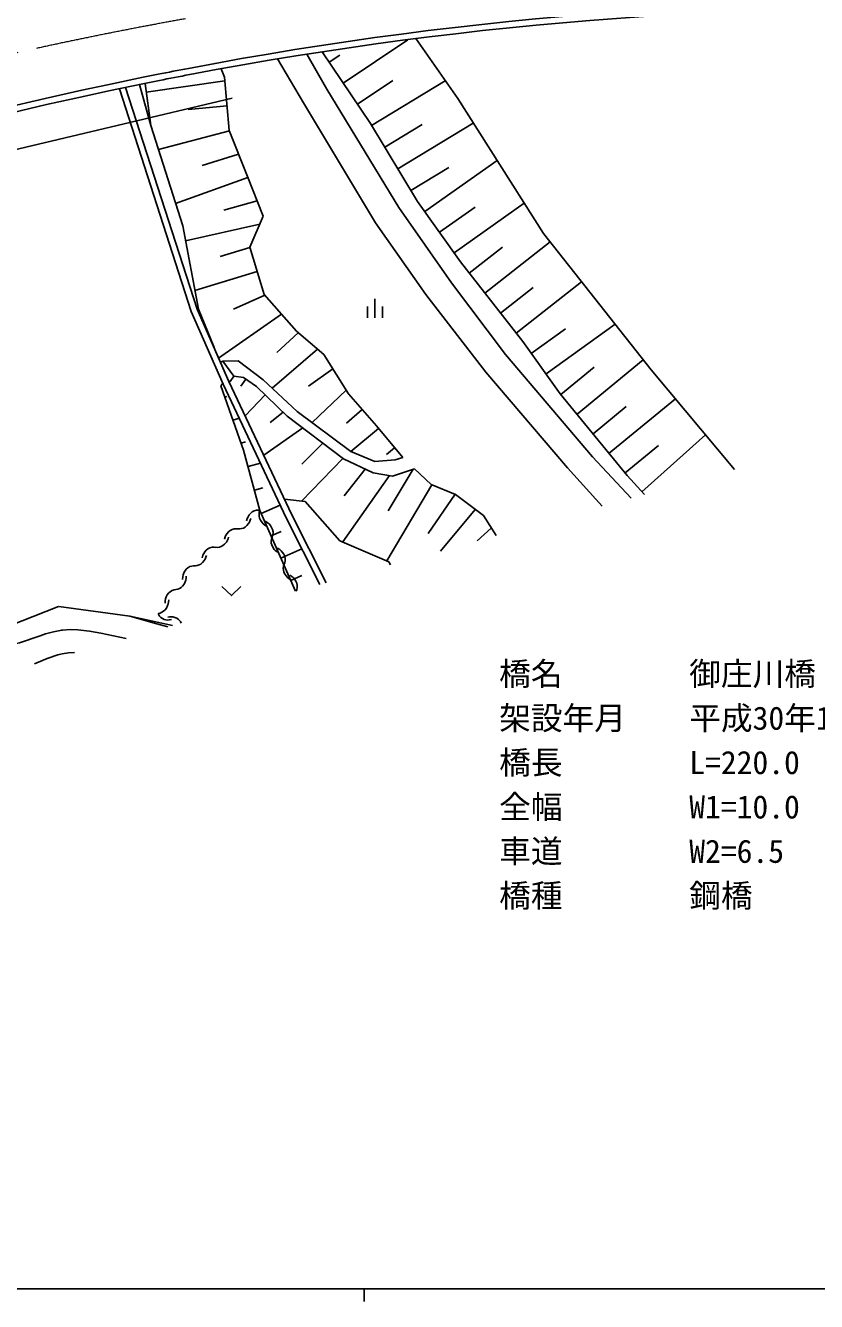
# Model space of a CAD drawing. Units: millimetres, scale not verified. Extents: x 40000 to 680000, y 20000 to 380000.
# Drawn here: x 241279 to 303700, y 204000 to 304652 of the extents above; entities that cross this region are included whole.
import ezdxf
from ezdxf.enums import TextEntityAlignment as Align

# ---------------------------------------------------------------- set-up
doc = ezdxf.new("R2010")
doc.units = ezdxf.units.MM
doc.header["$LTSCALE"] = 1000
doc.linetypes.add('CHAIN', pattern=[18.5, 12, -1.5, 3.5, -1.5])
for name, color, linetype, lineweight in [('M-BGD', 7, 'Continuous', 25), ('M-BMK', 2, 'CHAIN', 13), ('M-BMK-ROW', 30, 'Continuous', 25), ('M-STR-HTXT', 7, 'Continuous', 13), ('M-STR-STR1', 1, 'Continuous', 25), ('M-TTL-BAND', 7, 'Continuous', 25)]:
    doc.layers.add(name, color=color, linetype=linetype, lineweight=lineweight)
doc.styles.add('ＭＳ ゴシック', font='')
doc.styles.get('ＭＳ ゴシック').set_extended_font_data('MS Gothic')

# ---------------------------------------------------------------- blocks, each defined once
blk = doc.blocks.new('BUHIN148')
at = {"color": 7, "linetype": 'Continuous', "lineweight": 25}
for points in [[(-1161, 125), (-1062, 9), (-932, -87), (-792, -155), (-650, -200), (-464, -220), (-252, -208), (-120, -187), (40, -122), (176, -54)], [(-192, 68), (-12, 160), (128, 209), (296, 238), (468, 249), (642, 230), (817, 170), (967, 84), (1084, -29), (1161, -125)]]:
    blk.add_lwpolyline(points, dxfattribs=at)
blk = doc.blocks.new('BUHIN149')
at = {"color": 7, "linetype": 'Continuous', "lineweight": 25}
for points in [[(-1070, 387), (-1003, 254), (-902, 133), (-786, 36), (-662, -39), (-490, -101), (-286, -139), (-157, -149), (9, -124), (154, -92)], [(-166, 109), (26, 154), (170, 169), (335, 157), (500, 128), (661, 70), (813, -28), (934, -144), (1019, -278), (1070, -387)]]:
    blk.add_lwpolyline(points, dxfattribs=at)
blk = doc.blocks.new('BUHIN150')
at = {"color": 7, "linetype": 'Continuous', "lineweight": 25}
for points in [[(153, 134), (145, -67), (120, -214), (63, -373), (-11, -528), (-112, -670), (-250, -794), (-398, -881), (-553, -929), (-675, -949)], [(675, 949), (525, 920), (378, 853), (251, 765), (143, 663), (35, 511), (-58, 320), (-104, 195), (-125, 25), (-133, -127)]]:
    blk.add_lwpolyline(points, dxfattribs=at)
blk = doc.blocks.new('BUHIN163')
at = {"color": 7, "linetype": 'Continuous', "lineweight": 25}
for p, q in [((-170, 596), (-947, 141)), ((647, 379), (-647, -379)), ((436, -440), (-341, -895))]:
    blk.add_line(p, q, dxfattribs=at)
blk = doc.blocks.new('BUHIN167')
at = {"color": 7, "linetype": 'Continuous', "lineweight": 25}
blk.add_lwpolyline([(-71, 827), (-304, -178), (686, -468)], dxfattribs=at)

msp = doc.modelspace()

# ---------------------------------------------------------------- linework, layer by layer
at = {"layer": 'M-BGD'}
for p, q in [((266359, 300094), (271452, 303532)), ((272073, 303619), (275389, 298882)), ((261157, 302016), (263215, 298561)), ((263478, 302392), (265061, 299638)), ((268507, 296912), (264681, 302579)), ((265240, 301751), (266089, 302324)), ((256727, 301246), (256975, 300582)), ((250274, 299999), (251158, 296768)), ((251156, 296769), (250709, 300087)), ((257001, 300299), (250802, 299399)), ((256975, 300582), (257363, 296377)), ((267477, 298437), (270270, 300322)), ((268589, 296775), (274404, 300289)), ((248684, 299669), (254358, 282106)), ((249176, 299772), (254826, 282283)), ((265061, 299638), (270750, 290292)), ((257184, 298323), (254104, 298038)), ((263215, 298561), (268900, 289094)), ((275389, 298882), (282169, 288244)), ((270657, 293353), (276617, 296954)), ((253685, 288862), (251156, 296769)), ((257375, 296349), (251766, 294862)), ((257363, 296377), (258796, 292729)), ((272215, 290774), (268507, 296912)), ((269623, 295064), (272583, 296852)), ((258100, 294501), (255211, 293607)), ((272785, 289971), (278490, 294017)), ((271691, 291642), (274691, 293455)), ((258826, 292654), (253122, 290623)), ((258796, 292729), (260037, 289621)), ((259562, 290811), (256920, 290088)), ((270750, 290292), (274906, 284351)), ((275595, 286009), (272215, 290774)), ((273942, 288340), (276754, 290334)), ((275098, 286709), (280641, 290641)), ((259758, 288976), (253912, 287662)), ((260037, 289621), (258978, 287175)), ((268900, 289094), (272859, 283444)), ((254929, 282279), (253685, 288862)), ((282169, 288244), (290656, 277483)), ((258985, 287154), (256632, 286435)), ((258978, 287175), (260121, 283435)), ((276299, 285112), (278921, 287168)), ((277533, 283539), (282690, 287583)), ((280515, 279737), (275595, 286009)), ((259565, 285256), (254650, 283754)), ((274906, 284351), (279153, 278708)), ((278767, 281966), (281347, 283990)), ((280001, 280393), (285166, 284444)), ((260174, 283374), (257687, 282264)), ((260121, 283435), (262653, 280537)), ((272859, 283444), (277615, 277311)), ((254358, 282106), (256867, 276369)), ((254826, 282283), (257323, 276576)), ((256157, 279240), (254929, 282279)), ((261480, 281880), (256518, 278415)), ((282362, 277167), (287814, 281086)), ((262807, 280407), (261105, 278851)), ((262653, 280537), (264818, 278697)), ((281195, 278790), (283885, 280724)), ((264319, 279121), (260732, 276055)), ((283483, 275608), (280515, 279737)), ((256842, 278170), (256657, 278098)), ((258061, 278197), (256842, 278170)), ((257726, 276979), (256842, 278170)), ((260037, 276705), (258061, 278197)), ((264818, 278697), (266767, 275599)), ((286028, 270630), (279153, 278708)), ((284801, 274001), (290024, 278285)), ((257441, 276573), (257726, 276979)), ((257726, 276979), (258477, 276892)), ((258477, 276892), (259510, 276164)), ((265526, 277571), (263618, 276215)), ((277615, 277311), (284038, 269773)), ((283533, 275546), (286159, 277701)), ((290656, 277483), (297240, 269634)), ((256693, 276241), (258489, 271157)), ((256842, 276428), (256695, 276238)), ((256867, 276369), (261852, 265823)), ((257441, 276573), (257317, 276589)), ((257323, 276576), (262302, 266043)), ((258667, 276758), (258278, 276207)), ((259510, 276164), (261926, 273846)), ((262719, 274199), (260037, 276705)), ((266582, 275891), (263895, 273325)), ((257015, 275331), (257162, 275383)), ((260193, 275508), (258608, 273856)), ((266767, 275599), (268966, 273067)), ((288766, 269166), (283483, 275608)), ((287336, 270909), (292570, 275202)), ((261621, 274139), (260583, 273324)), ((261926, 273846), (266367, 270461)), ((266965, 271044), (262719, 274199)), ((267841, 274362), (266610, 273292)), ((286069, 272455), (288677, 274594)), ((257656, 273516), (258136, 273686)), ((263163, 272904), (260076, 270752)), ((269138, 272860), (266960, 271047)), ((268966, 273067), (271043, 270571)), ((258296, 271701), (258630, 271819)), ((289930, 267867), (294950, 272364)), ((259767, 266396), (258489, 271157)), ((264736, 271705), (263098, 270046)), ((268849, 270263), (266965, 271044)), ((270408, 271334), (269780, 270811)), ((288604, 269364), (291229, 271517)), ((258841, 269856), (259821, 270122)), ((266309, 270505), (263061, 267128)), ((266367, 270461), (268724, 269373)), ((270462, 270399), (268849, 270263)), ((270462, 270399), (271043, 270571)), ((286799, 266737), (284038, 269773)), ((286028, 270630), (289073, 267368)), ((269992, 269156), (266318, 263924)), ((268096, 269663), (266424, 267554)), ((268724, 269373), (270247, 269112)), ((271881, 269647), (269897, 266362)), ((270247, 269112), (271986, 269681)), ((271986, 269681), (273284, 268441)), ((290118, 267657), (288766, 269166)), ((259343, 267999), (260000, 268176)), ((273352, 268414), (269797, 262436)), ((273284, 268441), (275203, 267667)), ((259885, 266155), (261383, 266816)), ((261712, 267290), (263352, 267093)), ((263352, 267093), (266097, 264015)), ((275186, 267674), (273046, 264574)), ((275203, 267667), (277419, 265989)), ((259775, 266403), (262594, 260020)), ((261852, 265823), (264518, 260554)), ((262302, 266043), (265009, 260690)), ((276765, 266484), (274023, 263191)), ((277419, 265989), (278419, 264411)), ((260662, 264394), (261444, 264739)), ((278039, 265011), (276912, 263993)), ((266097, 264015), (269958, 262349)), ((261440, 262634), (263091, 263363)), ((269958, 262349), (270081, 262098)), ((262217, 260873), (263088, 261257)), ((238113, 256539), (243889, 258818)), ((243896, 258825), (249525, 258054)), ((249525, 258054), (252880, 257324))]:
    msp.add_line(p, q, dxfattribs=at)
for points in [[(249525, 258054), (251630, 257466), (252510, 257222)], [(252788, 257791), (252621, 257761), (252497, 257756), (252356, 257773), (252216, 257806), (252081, 257864), (251955, 257954), (251856, 258060), (251790, 258178), (251751, 258274)], [(253550, 257510), (253499, 257628), (253418, 257736), (253322, 257825), (253219, 257895), (253076, 257956), (252902, 257998), (252792, 258013), (252648, 257999), (252522, 257979)], [(249213, 256307), (247217, 256727), (246323, 256885), (245421, 256990), (244802, 257007), (244186, 256965), (244137, 256959), (243492, 256836), (242858, 256654), (242432, 256507), (240799, 255959), (240321, 255857), (239827, 255808), (239320, 255827), (238808, 255907), (238769, 255916), (238088, 256102), (237424, 256345), (236549, 256718)], [(241977, 254299), (242177, 254382), (242995, 254722), (243824, 255001), (244180, 255083), (244659, 255155), (245156, 255181)]]:
    msp.add_lwpolyline(points, dxfattribs=at)
at = {"layer": 'M-BMK'}
msp.add_arc((308418, 14), 310000, 86.45054, 104.93299, dxfattribs=at)
at = {"layer": 'M-BMK-ROW'}
for q in [(257583, 298932), (239761, 294698)]:
    msp.add_line((248522, 296763), q, dxfattribs=at)
at = {"layer": 'M-STR-STR1'}
for points in [[(251749, 300806), (250562, 300568), (247762, 299985), (245736, 299546), (242832, 298898), (239427, 298094), (233871, 296714), (230831, 295932), (227333, 295011), (223678, 294012), (219569, 292831), (217697, 292273), (216497, 291911), (213966, 291139), (210367, 290029), (203551, 287893), (198800, 286373), (194047, 284827), (192271, 284245), (187533, 282678), (182790, 281099), (180172, 280225)], [(180330, 279750), (185062, 281329), (189807, 282905), (192427, 283770), (197170, 285320), (201929, 286852), (203701, 287416), (210515, 289552), (214112, 290661), (216642, 291433), (217841, 291794), (219710, 292351), (223813, 293530), (227463, 294528), (230956, 295448), (233995, 296230), (239544, 297608), (242944, 298411), (245843, 299058), (247866, 299496), (250662, 300078), (251847, 300316)]]:
    msp.add_lwpolyline(points, dxfattribs=at)
for centre, radius, start, end in [((309597, 10260), 296250, 87.61545, 100.78919), ((309597, 10260), 295750, 87.61545, 100.78919), ((309596, 10259), 296250, 100.78904, 101.26004), ((309596, 10259), 295750, 100.78904, 101.26004)]:
    msp.add_arc(centre, radius, start, end, dxfattribs=at)
at = {"layer": 'M-TTL-BAND'}
for p, q in [((40000, 205000), (579000, 205000)), ((268000, 205000), (268000, 204000))]:
    msp.add_line(p, q, dxfattribs=at)

# ---------------------------------------------------------------- block references
at = {"layer": 'M-BGD', "rotation": 59.6873}
for name, p in [('BUHIN163', (268855, 282334)), ('BUHIN149', (258901, 265675)), ('BUHIN150', (260254, 265342)), ('BUHIN149', (257152, 264218)), ('BUHIN149', (255403, 262761)), ('BUHIN150', (261212, 263219)), ('BUHIN148', (253834, 261093)), ('BUHIN150', (262170, 261097)), ('BUHIN167', (257526, 260035)), ('BUHIN148', (252445, 259214))]:
    msp.add_blockref(name, p, dxfattribs=at)

# ---------------------------------------------------------------- texts
at = {"layer": 'M-STR-HTXT', "style": 'ＭＳ ゴシック'}
for s, p in [('橋名\u3000\u3000\u3000\u3000御庄川橋', (278658, 252050)), ('架設年月\u3000\u3000平成30年11月', (278658, 248550)), ('橋長\u3000\u3000\u3000\u3000L=220.0', (278658, 245050)), ('全幅\u3000\u3000\u3000\u3000W1=10.0', (278658, 241550)), ('車道\u3000\u3000\u3000\u3000W2=6.5', (278658, 238050)), ('橋種\u3000\u3000\u3000\u3000鋼橋', (278658, 234550))]:
    msp.add_text(s, height=1833, dxfattribs=at).set_placement(p, align=Align.BOTTOM_LEFT)

doc.saveas('drawing.dxf')
